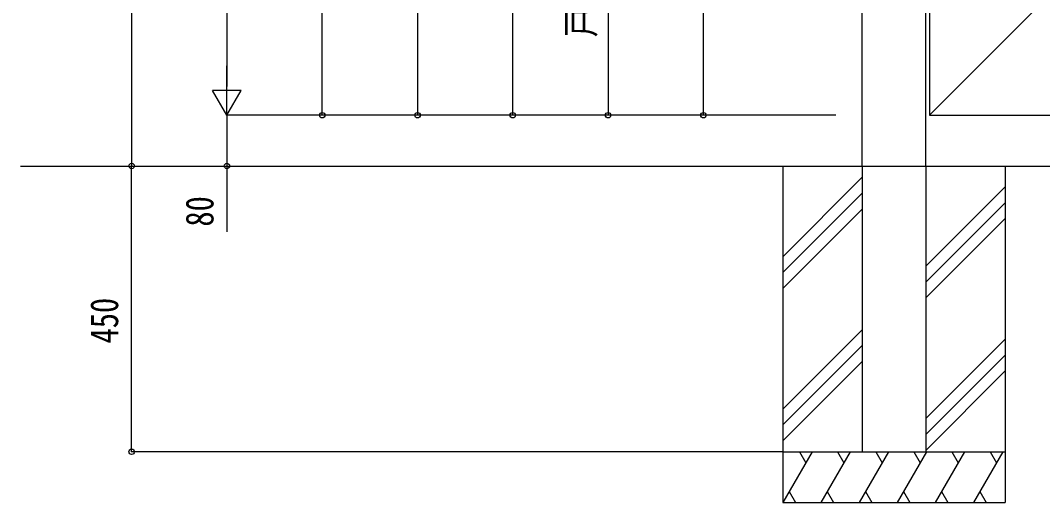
# Model space of a CAD drawing. Units: millimetres, scale not verified. Extents: x -4205 to 4205, y -2970 to 2970.
# Drawn here: x -1582 to 27, y -720 to 39 of the extents above; entities that cross this region are included whole.
import ezdxf
from ezdxf.enums import TextEntityAlignment as Align

# ---------------------------------------------------------------- set-up
doc = ezdxf.new("R2010")
doc.units = ezdxf.units.MM
doc.header["$LTSCALE"] = 12
doc.layers.add('0-4_YKK_A1', color=4, linetype='Continuous')
doc.layers.add('0-5_YKK_D', color=6, linetype='Continuous')
doc.styles.add('ＭＳ ゴシック', font='')
doc.styles.get('ＭＳ ゴシック').set_extended_font_data('MS Gothic')

msp = doc.modelspace()

# ---------------------------------------------------------------- linework, layer by layer
at = {"layer": '0-4_YKK_A1'}
for p, q in [((-256.98, -190.28), (-256.98, 1506.22)), ((-156.98, -190.28), (-156.98, 1506.22)), ((-1582.01, -190.28), (998.74, -190.28)), ((-381.98, -190.28), (-381.98, -720.28)), ((-256.98, -190.28), (-256.98, -640.28)), ((-156.98, -190.28), (-156.98, -640.28)), ((-31.98, -190.28), (-31.98, -720.28)), ((-256.98, -208.07), (-381.98, -333.07)), ((-31.98, -223.07), (-156.98, -348.07)), ((-256.98, -233.07), (-381.98, -358.07)), ((-31.98, -248.07), (-156.98, -373.07)), ((-256.98, -258.07), (-381.98, -383.07)), ((-31.98, -273.07), (-156.98, -398.07)), ((-256.98, -448.07), (-381.98, -573.07)), ((-31.98, -463.07), (-156.98, -588.07)), ((-256.98, -473.07), (-381.98, -598.07)), ((-256.98, -498.07), (-381.98, -623.07)), ((-31.98, -488.07), (-156.98, -613.07)), ((-31.98, -513.07), (-156.98, -638.07)), ((-381.98, -640.28), (-31.98, -640.28)), ((-335.79, -640.28), (-381.98, -720.28)), ((-355.79, -640.28), (-345.79, -657.6)), ((-275.79, -640.28), (-321.98, -720.28)), ((-295.79, -640.28), (-285.79, -657.6)), ((-215.79, -640.28), (-261.98, -720.28)), ((-256.98, -640.28), (-156.98, -640.28)), ((-235.79, -640.28), (-225.79, -657.6)), ((-155.79, -640.28), (-201.98, -720.28)), ((-175.79, -640.28), (-165.79, -657.6)), ((-95.79, -640.28), (-141.98, -720.28)), ((-115.79, -640.28), (-105.79, -657.6)), ((-35.79, -640.28), (-81.98, -720.28)), ((-55.79, -640.28), (-45.79, -657.6)), ((-371.98, -702.96), (-361.98, -720.28)), ((-311.98, -702.96), (-301.98, -720.28)), ((-251.98, -702.96), (-241.98, -720.28)), ((-191.98, -702.96), (-181.98, -720.28)), ((-131.98, -702.96), (-121.98, -720.28)), ((-71.98, -702.96), (-61.98, -720.28)), ((-381.98, -720.28), (-31.98, -720.28))]:
    msp.add_line(p, q, dxfattribs=at)
for points in [[(649.02, 1489.72), (-150.98, 1489.72), (-150.98, -110.28), (649.02, -110.28), (649.02, -87.28)], [(-150.98, 1489.72), (649.02, 689.72), (-150.98, -110.28)]]:
    msp.add_lwpolyline(points, dxfattribs=at)
at = {"layer": '0-5_YKK_D'}
for p, q in [((-1406.98, 1509.72), (-1406.98, -190.28)), ((-1256.98, 1444.72), (-1256.98, -65.28)), ((-1106.98, -110.28), (-1106.98, 1197.42)), ((-956.98, 839.72), (-956.98, -110.28)), ((-806.98, -110.28), (-806.98, 692.72)), ((-656.98, 589.72), (-656.98, -110.28)), ((-1256.98, -110.28), (-1256.98, -32.33)), ((-1256.98, -110.28), (-1279.48, -71.3)), ((-1234.48, -71.3), (-1279.48, -71.3)), ((-1256.98, -110.28), (-1234.48, -71.3)), ((-298.36, -110.28), (-1257.98, -110.28)), ((-298.36, -110.28), (-1257.98, -110.28)), ((-397.98, -110.28), (-1107.98, -110.28)), ((-397.98, -110.28), (-957.98, -110.28)), ((-397.98, -110.28), (-807.98, -110.28)), ((-397.98, -110.28), (-657.98, -110.28)), ((-397.98, -110.28), (-507.98, -110.28)), ((-1406.98, -640.28), (-1406.98, -190.28)), ((-382.98, -640.28), (-1407.98, -640.28))]:
    msp.add_line(p, q, dxfattribs=at)
for points in [[(-506.98, -110.28), (-506.98, 507.72), (-506.98, 1247.92)], [(-1256.98, -110.28), (-1256.98, -190.28), (-1256.98, -293.68)]]:
    msp.add_lwpolyline(points, dxfattribs=at)
for centre in [(-1106.98, -110.28), (-956.98, -110.28), (-806.98, -110.28), (-656.98, -110.28), (-506.98, -110.28), (-1406.98, -190.28), (-1406.98, -190.28), (-1256.98, -190.28), (-1406.98, -640.28)]:
    msp.add_circle(centre, 4.25, dxfattribs=at)

# ---------------------------------------------------------------- texts
at = {"layer": '0-5_YKK_D', "style": 'ＭＳ ゴシック', "width": 0.8}
for s, p in [('戸当り中心：H/2', (-664.98, 12.52)), ('80', (-1264.98, -285.68)), ('450', (-1414.98, -469.68))]:
    msp.add_text(s, height=43.99, rotation=90, dxfattribs=at).set_placement(p, align=Align.BOTTOM_LEFT)

doc.saveas('drawing.dxf')
